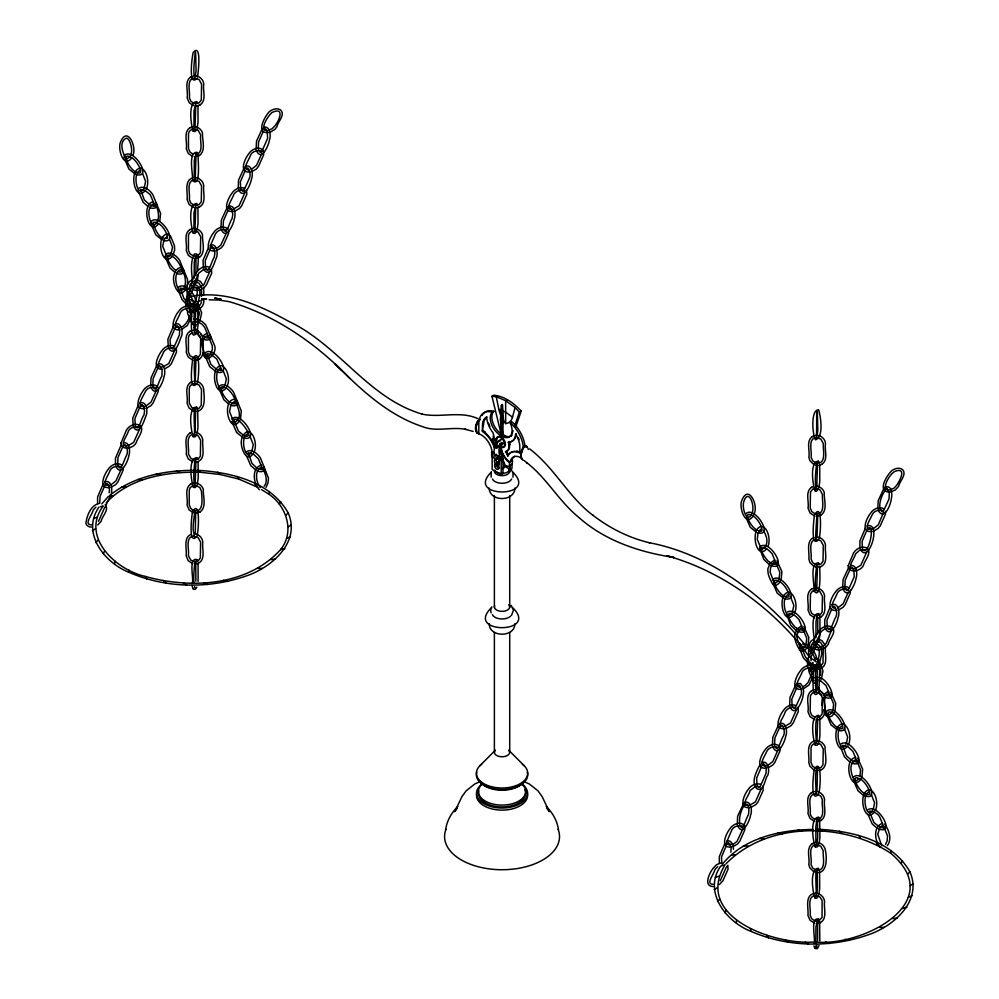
<?xml version="1.0" encoding="UTF-8"?>
<svg xmlns="http://www.w3.org/2000/svg" width="999" height="999" viewBox="0 0 999 999"><rect width="100%" height="100%" fill="white"/><g stroke="black" fill="none" stroke-linecap="round" stroke-linejoin="round"><path stroke-width="1.5" d="M187.1 286.376L187.1 301.411L189.173 306.318M189.298 301.236L189.298 293.931M189.298 289.56L190.097 284.216L192.832 281.955M191.908 583.616C194.905 582.28 187.525 557.842 196.753 559.44M194.118 583.528C193.069 579.258 194.48 562.362 195.404 561.138M194.193 278.147L194.281 261.888L196.041 255.494M198.239 269.905C196.279 268.831 201.511 251.898 194.48 253.971C189.81 262.275 191.833 273.152 192.557 282.242M201.523 296.441L201.523 289.148M203.721 299.525C204.795 304.608 200.712 310.115 195.342 309.553M203.734 295.017L203.734 287.5M809.552 656.955L808.865 656.293C808.591 650.836 807.279 641.645 813.773 639.36M811.038 660.714L811.038 656.331M811.038 653.421L811.313 644.855L814.572 641.433M813.648 943.093C816.645 941.77 809.277 917.332 818.493 918.918M815.858 943.006L815.946 926.747L817.781 920.454L816.895 920.441M815.933 637.637L816.021 621.378L817.482 615.284M817.769 633.803L817.681 617.707M489.198 488.074C489.21 501.973 514.885 501.973 514.897 488.074M489.198 623.763C489.21 637.662 514.885 637.662 514.897 623.763M196.541 303.908L195.404 306.231M759.565 548.176L763.785 559.365L769.367 564.772M786.475 614.023L790.696 625.212L796.278 630.619M801.41 646.952L805.281 656.705L807.729 659.652M483.491 425.512L483.578 423.688A19.268 11.126 60 0 1 483.841 422.09M195.941 275.836L195.941 258.229M198.239 274.375L197.377 280.594M195.879 581.206L195.717 562.425M198.077 581.406L198.089 563.386M817.619 940.696L817.619 923.076M819.817 940.883L819.642 921.565M500.699 453.509L501.161 446.615M500.137 450.774A13.199 7.63 60 0 0 501.161 447.789A13.199 7.58 63.9 0 0 509.552 462.649L509.428 464.46A4.396 2.535 60 0 1 505.094 465.247A30.382 18.044 63.2 0 1 501.161 447.789A13.199 8.204 59.8 0 1 499.987 450.874M511.351 460.252A13.199 7.642 56.1 0 0 512.499 460.951L512.375 462.762A4.396 2.535 60 0 1 510.039 464.885M500.799 452.072L500.899 450.636M499.063 446.491L496.665 447.889L497.077 442.669L500.686 440.571M501.773 411.85L502.36 404.595L501.56 405.057L500.387 419.568A45.642 26.349 60 0 1 500.387 434.752L502.734 436.113L503.533 435.651A45.642 26.349 60 0 1 503.533 420.454L502.36 404.595L502.36 413.698M257.742 487.275L238.736 479.045L220.192 474.5L200.399 472.265L197.153 470.292C230.769 472.202 270.242 481.356 288.162 512.837C301.049 542.17 271.528 567.594 246.191 575.961C208.554 589.023 165.934 588.336 129.258 572.427C104.433 562.862 81.031 532.854 98.951 507.117M820.366 829.395C853.533 831.355 892.269 840.796 909.902 871.802C922.789 901.123 893.268 926.548 867.931 934.914C830.294 947.989 787.674 947.302 750.998 931.38C726.173 921.827 702.772 891.807 720.691 866.071L724.949 864.897C693.743 916.945 773.825 944.679 812.974 942.069M500.724 452.422L501.161 447.789A13.199 7.63 60 0 0 510.227 462.262A15.347 8.854 60 0 1 521.903 458.404M192.008 311.188C192.12 311.738 188.574 343.369 196.741 332.892M813.748 670.666C813.873 671.216 810.314 702.846 818.481 692.369M284.89 548.763L280.682 549.5C247.415 586.363 190.26 589.06 145.142 576.398C115.622 569.742 80.32 536.725 103.209 505.944L100.362 506.73M807.542 666.52L807.617 658.391M808.453 660.327L808.616 658.978M817.644 667.295L817.644 664.547M500.374 453.321L501.161 447.789A30.332 18.369 65.9 0 0 504.557 465.559A5.42 3.122 60 0 1 502.26 468.556M114.535 563.923L114.897 561.201M283.491 549.013L280.682 549.5C294.942 531.718 286.626 506.256 268.981 494.243L269.355 491.533M736.275 922.876L736.638 920.166M816.083 942.032C861.762 946.602 949.05 902.734 890.721 853.208L891.096 850.499M500.586 451.948L500.799 450.574M109.141 492.744C110.489 487.799 107.193 480.194 105.145 484.965M111.314 493.194C112.712 489.223 110.789 479.12 104.833 481.955M185.777 300.437L185.802 307.043M187.725 302.272L187.949 300.874M520.979 452.085L520.741 456.368L521.878 459.328M521.191 453.821L523.651 447.39A3.384 1.961 -60 0 1 524.4 446.665M730.881 852.234L731.093 847.914L730.057 844.33L728.421 842.931L726.885 844.442M195.242 533.454L195.654 512.937M817.032 689.347L817.432 668.831M817.007 791.133L817.407 770.629M139.51 429.283L133.629 442.432L127.747 445.866M174.663 350.399L168.769 363.549L162.887 366.983M209.802 271.516L203.921 284.665L198.027 288.099M244.942 192.632L239.061 205.782L233.167 209.216M796.403 709.877L790.509 723.026L784.627 726.46M866.682 552.11L860.801 565.259L854.907 568.693M104.408 508.016L98.489 521.328M191.496 310.801C189.997 317.32 185.14 329.907 176.398 327.21C172.577 325.799 178.921 317.357 180.369 312.687C182.093 308.604 190.846 306.518 191.421 310.19M193.381 312.55L193.594 309.852M261.388 151.598C260.364 149.35 252.173 150.874 250.662 154.92C248.739 160.589 241.308 169.805 248.701 169.88M726.148 867.494L720.229 880.806M761.288 788.611L755.369 801.922L749.487 805.344M883.528 512.512L878.258 524.875L873.026 528.921M476.048 424.975L476.048 431.431M521.278 453.459L522.215 450.025M194.33 303.871L194.193 304.495L194.218 303.284M201.523 302.285L199.126 306.393L195.467 307.317M189.997 307.979L189.735 312.862M811.338 666.233L810.938 670.304M820.391 675.349L820.791 671.278L819.542 667.769M512.986 477.21L513.036 472.852L511.213 469.705M445.666 829.807C446.74 820.891 451.473 812.724 457.829 806.518M195.28 76.424L196.079 70.742L195.642 52.685M197.415 77.01C198.314 72.827 201.748 42.557 193.282 52.385C191.783 57.38 188.324 87.45 196.965 78.334M195.03 127.547L195.742 105.769M197.165 128.134L198.039 121.915L197.939 105.544M195.255 178.209L195.966 156.431M195.005 229.333L195.717 207.555M197.14 229.932L198.014 223.701L197.927 207.342M194.98 331.131L195.692 309.353M197.115 331.718L197.989 325.499L197.715 307.842M195.217 381.793L195.929 360.015M197.352 382.38C198.951 378.384 200.662 345.242 192.819 358.928C191.983 363.087 188.424 393.419 196.965 383.554M194.955 432.917L195.667 411.138M197.103 433.516L197.964 427.285L197.702 409.627M195.192 483.591L195.904 461.813M197.327 484.178L198.202 477.959L198.102 461.588M197.078 535.302C198.676 531.306 200.387 498.164 192.545 511.838C191.646 516.021 188.224 546.303 196.691 536.475M817.02 435.901L817.819 430.219L817.332 411.988M816.77 487.025L817.482 465.247M818.905 487.612L819.779 481.393L819.692 465.022M816.995 537.699L817.706 515.909M819.143 538.286C820.728 534.278 822.452 501.148 814.61 514.822C813.71 519.005 810.289 549.275 818.755 539.448M816.745 588.823L817.457 567.045M819.118 640.072L819.979 633.853L819.892 617.482M814.01 669.13L815.684 664.884L813.223 664.972M818.868 691.196L819.729 670.092L818.705 665.122M816.957 741.283L817.669 719.492M819.093 741.87L819.954 735.639L819.867 719.28M818.843 792.994C820.429 788.985 822.152 755.856 814.31 769.53C813.411 773.713 809.989 803.995 818.456 794.155M816.932 843.069L817.719 837.387L817.482 820.104M819.068 843.656L819.942 837.437L819.667 819.779M816.683 894.192L817.469 888.511L817.219 871.24M818.818 894.779L819.679 888.561L819.592 872.189M826.298 711.725C834.215 701.573 855.319 734.128 838.798 730.481M853.208 777.559C862.149 767.057 882.829 802.409 864.285 795.753M503.309 420.304A20.892 12.063 60 0 0 505.656 423.626A20.892 12.063 60 0 0 512.499 417.145L515.072 407.542L505.656 400.686L496.253 396.69L491.933 396.253L500.774 432.542M491.308 471.953L491.108 477.21M807.517 659.914L813.86 645.691M132.904 155.357C137.05 147.165 127.41 125.624 120.654 141.808C117.333 148.189 123.302 168.769 131.406 158.229M159.828 221.204L160.564 213.411L152.76 194.543C150.137 190.434 144.056 185.265 139.036 188.087M192.595 308.254L194.231 305.095M201.386 339.335L200.712 347.29M240.559 418.743L241.308 410.951L233.504 392.083C231.006 387.987 223.788 381.943 219.28 386.251M752.185 512.787C755.169 505.569 748.638 488.311 744.068 500.886C741.183 507.442 747.052 524.163 751.598 514.098M754.257 513.611C758.428 505.307 748.701 483.953 741.995 500.062C738.261 507.217 746.028 528.558 753.571 515.134M768.169 545.879C770.579 540.234 768.156 527.46 761.688 526.386M779.095 578.633L779.819 572.365L772.09 553.708C761.613 542.145 756.68 548.089 768.094 561.126C773.201 562.912 766.77 567.095 767.869 570.754C767.944 575.674 770.604 580.369 772.939 584.515C775.786 586.95 779.307 583.628 780.481 580.968M781.168 579.457L781.905 571.665L776.985 560.714M806.018 644.48L806.73 638.199L799 619.555C788.523 607.991 783.591 613.923 795.004 626.972C800.124 628.746 793.681 632.941 794.779 636.6C794.854 641.52 797.527 646.216 799.849 650.361C802.697 652.797 806.23 649.462 807.392 646.815M808.079 645.304L808.815 637.512L803.895 626.56M822.739 697.589L822.052 705.531M832.929 710.326L833.641 704.045L825.998 685.539L819.917 680.207M834.989 711.151L835.738 703.358L830.806 692.407M859.839 776.161L860.564 769.892L852.909 751.385L848.089 746.715L842.644 745.329L846.453 755.843L852.459 761.038M861.912 776.985L862.649 769.193L857.729 758.253M816.907 944.867L816.245 946.565M819.043 945.454L817.407 948.613L815.072 948.526M511.151 436.413L513.086 430.694M515.022 424.975L519.393 412.112L521.191 411.064C514.01 403.296 504.582 396.116 493.743 395.217L491.933 396.253M515.859 426.785L521.191 411.064M521.366 450.636L523.201 447.127A3.384 1.961 -60 0 1 523.951 446.403M196.778 129.308L195.055 131.568L193.194 131.206M196.99 281.755L195.255 284.028L193.406 283.666M196.716 434.677L194.98 436.95L193.132 436.588M196.94 485.339L195.217 487.612L193.356 487.25M196.915 587.137L195.192 589.41L193.331 589.048M818.73 641.246L817.007 643.506L815.147 643.144M818.705 743.031L816.982 745.304L815.122 744.942M818.681 844.829L816.957 847.09L815.097 846.727M818.431 895.953L816.707 898.213L814.847 897.864M507.767 455.919L507.929 455.519A20.467 11.813 60 0 1 517.882 452.235L519.892 453.071L519.805 445.829A19.268 11.126 60 0 0 515.896 434.215L515.671 434.028A19.081 11.014 60 0 1 509.428 442.22L508.329 442.232L508.653 443.244A11.139 6.431 60 0 1 505.781 451.748L507.767 455.919L508.466 455.207M103.209 483.866L97.577 497.052L97.602 503.658M138.362 404.982L132.73 418.169L133.179 426.236M173.501 326.099L167.869 339.285L168.319 347.352M208.641 247.215L203.009 260.402L203.459 268.469M121.116 445.017L115.484 458.204L115.509 464.81M186.239 298.838L192.22 286.076M104.508 486.388L100.075 496.328L99.763 503.196M139.648 407.492L134.902 418.606L135.29 425.574M174.8 328.609L170.042 339.722L170.429 346.69M209.94 249.725L205.182 260.839L205.569 267.807M245.08 170.841L240.322 181.955L240.709 188.911M123.052 446.116L117.982 457.48L117.682 464.348M188.274 299.7L192.707 289.76M227.847 210.876L223.414 220.816L223.102 227.685M262.987 131.993L258.566 141.933L258.254 148.801M121.004 469.592L115.946 480.931L110.714 484.977M156.144 390.709L151.086 402.048L145.854 406.094M226.436 232.942L220.717 245.23L217.445 247.789L212.537 248.651L210.652 247.602L210.29 246.004L215.509 233.803C217.27 230.357 224.35 227.472 226.423 230.794M261.576 154.046L256.518 165.397L251.286 169.43M110.852 494.78L104.87 507.554M191.658 316.421L187.263 325.549L181.693 329.32M724.949 843.343L719.33 856.543L719.342 863.148M760.102 764.46C756.78 771.028 750.149 782.454 757.342 789.06C764.447 791.508 764.772 778.458 767.731 775.374C769.817 771.253 768.343 759.74 761.725 762.549M830.381 606.693L824.749 619.88L824.774 626.485M865.534 527.809L859.902 540.996L859.914 547.602M726.248 845.866L721.49 856.98L721.877 863.935M761.388 766.982L756.643 778.096L757.03 785.052M796.54 688.086L791.782 699.2L792.17 706.168M831.68 609.203L826.922 620.317L827.309 627.285M866.82 530.319L862.075 541.433L862.462 548.401M779.932 726.71L774.874 738.074L774.562 744.942M810.651 657.767L815.072 647.814M850.224 568.931L845.154 580.294L844.854 587.175M742.744 829.07L737.025 841.358L733.753 843.918L728.845 844.792L726.96 843.73L726.598 842.145L731.83 829.944C733.328 825.923 742.407 823.8 742.869 827.447M777.884 750.187L772.826 761.525L767.594 765.571M813.024 671.303L808.041 682.542L805.269 685.439L802.746 686.688L800.474 683.491L796.865 683.666M848.176 592.419L843.119 603.758L837.886 607.804M813.398 675.898L809.003 685.027L803.433 688.798M130.245 155.844C134.166 150.35 128.921 135.527 125.512 138.561C117.383 143.519 125.312 158.429 126.698 159.103L129.545 157.018M144.156 188.112L145.617 181.343L142.707 173.764M146.129 189.148C149.613 183.504 147.24 169.368 140.347 168.144M157.155 221.691C161.289 215.484 155.132 196.628 150.225 207.168C146.216 213.137 151.873 230.682 156.456 222.864M171.079 253.958L172.527 247.178L169.618 239.61M173.052 254.982L174.625 250.212L174.475 245.679L170.454 235.826L167.258 233.978M184.078 287.537C188.199 281.331 182.055 262.475 177.135 273.014C173.152 279.108 178.858 296.516 183.366 288.699M187.462 284.69L189.236 281.73L192.033 279.882M186.051 288.574L187.625 283.791L187.475 279.258L179.67 260.389C177.173 256.293 169.955 250.262 165.459 254.558M188.386 305.756L189.073 304.245M190.459 306.581L192.457 303.234M197.989 319.805L199.45 313.162L197.64 308.167M199.962 320.829L201.636 312.849L197.365 301.673M210.989 353.384L212.35 349.263L212.3 345.804L204.645 327.285L202.198 324.325L197.34 321.466M224.9 385.639L226.361 378.871L222.902 369.955M226.873 386.675C230.394 380.944 227.972 367.357 221.278 365.659M237.899 419.23C242.47 414.285 235.19 400.949 234.515 401.448L230.969 404.707L229.508 411.476L233.754 422.115L235.215 422.29L237.263 420.317M251.81 451.486L253.271 444.717L249.812 435.789M253.783 452.522C257.305 446.79 254.882 433.204 248.202 431.506M792.419 612.2L793.868 605.431L790.421 596.515M794.392 613.236C797.876 607.529 795.479 593.906 788.798 592.22M809.739 664.01L810.426 662.499M811.8 664.834L813.099 662.362M821.303 679.083L822.989 671.103L818.705 659.914M846.24 743.893L847.701 737.125L844.242 728.196M848.213 744.929C851.735 739.185 849.312 725.599 842.632 723.913M873.163 809.739L874.612 802.971L871.153 794.043M875.136 810.776C878.658 805.032 876.223 791.445 869.542 789.759M196.691 231.256L194.83 233.466L193.169 233.004M818.456 488.948L816.595 491.146L814.934 490.696M103.184 553.833L104.533 551.223M724.924 912.799L726.273 910.176M279.358 504.22L280.694 501.623M901.098 863.186L902.434 860.576M231.918 419.118C240.172 409.64 260.739 441.67 244.368 438.074M745.604 513.986C753.858 504.507 774.437 536.55 758.066 532.942M772.514 579.832C780.781 570.354 801.348 602.397 784.977 598.788M239.872 420.254C229.72 436.488 220.879 400.886 234.278 399.238M264.111 486.238C269.48 480.694 263.411 468.369 261.326 467.307C254.495 469.792 255.657 482.43 260.439 487.599M265.971 487.462L268.007 482.967L268.469 478.121L260.414 457.917C257.917 453.833 250.699 447.789 246.204 452.097M764.797 547.527C768.718 541.795 766.658 536.126 763.498 530.669M778.508 579.944L776.435 582.604L774.575 583.066L775.261 583.166L774.013 582.317L770.117 572.19L770.516 568.119L772.215 564.335L774.262 562.35L775.948 562.899M805.419 645.791C801.36 653.196 799.45 646.166 797.177 638.848M832.329 711.625C824.063 725.324 820.766 689.235 829.782 694.58M834.302 712.662C831.543 719.742 823.7 717.319 823.75 709.69M861.225 778.508C850.948 794.704 842.282 759.14 855.631 757.492M885.526 844.405L887.212 840.621L887.474 835.738L879.744 817.082C878.396 812.999 869.205 809.864 869.405 811.563L873.913 822.539L879.37 826.885M887.312 845.703C892.232 839.023 889.01 830.094 884.639 824.088M262.4 128.434L256.531 141.071L256.081 149.263M244.493 167.283L238.586 180.032L238.174 188.124M227.26 207.317L221.341 220.067L220.941 228.159M210.577 248.301L212.2 246.815L214.186 249.138L214.872 253.234L214.248 257.267C211.189 261.638 208.978 274.288 206.019 268.731M193.331 288.336C202.372 280.794 193.756 313.324 190.022 310.077L188.299 307.717M175.424 327.197L176.96 325.686L178.596 327.085L179.645 330.669L179.42 334.977L173.564 348.226L172.415 349.001L170.866 347.627M156.968 365.097L151.061 377.834L150.649 385.926M140.285 406.081L141.908 404.583L143.893 406.905L144.58 411.001L143.956 415.035C140.609 419.393 138.873 432.067 135.727 426.511M884.14 487.912L878.233 500.661L877.821 508.753M867.457 528.896C876.31 520.629 868.256 558.016 862.899 549.325M849 566.808L843.081 579.545L842.681 587.637M795.941 684.54L790.034 697.29L789.635 705.369M797.165 686.675C799.487 681.405 802.946 691.158 800.848 695.629L795.316 707.717L794.155 708.478L792.607 707.105M778.708 724.575L772.801 737.324L772.389 745.404M762.025 765.559L763.648 764.073L765.197 765.446L766.245 769.03L766.021 773.351L760.164 786.6L759.015 787.374L757.467 785.988M726.71 866.895L727.422 865.858M491.833 606.868L490.671 610.239L491.108 612.899M478.034 420.641C475.512 424.076 473.489 431.63 478.484 433.666A3.397 1.961 -60 0 0 479.233 433.529M511.55 615.284L513.424 610.239L511.213 605.394M457.217 808.266L454.782 811.675L461.888 796.715L466.046 790.921L474.725 784.015L480.057 781.655M194.281 536.413C194.768 537.549 194.343 536.413 193.893 532.854C191.546 528.821 195.329 511.188 194.955 510.427M477.36 421.853L478.234 420.704M522.952 448.576L523.826 447.427M193.906 435.152C195.692 435.639 192.819 412.287 194.98 408.641M815.621 896.415C817.432 897.202 814.36 872.027 816.92 869.954M815.858 947.089L816.832 947.164L816.108 945.541M124.351 155.544C132.83 146.691 152.972 178.259 136.713 174.688M145.317 190.497C135.115 202.959 128.521 171.428 139.361 168.369M151.274 221.391C159.74 212.537 179.882 244.093 163.624 240.534M158.254 224.163C147.989 236.701 141.034 203.521 153.346 201.723M172.228 256.343C162.075 268.806 155.457 237.362 166.271 234.216M180.257 267.57C174.75 269.081 172.652 276.361 173.789 281.443C174.238 287.038 179.683 298.389 185.227 289.922M178.184 287.237C185.851 281.693 195.13 294.493 195.792 301.361M189.897 302.884L190.884 301.648M194.355 304.108L191.246 304.27M199.138 322.19L197.178 324.3M202.897 336.476L204.87 334.353L207.367 333.404M205.095 353.084C213.574 344.218 233.716 375.786 217.457 372.227M224.201 386.813C218.594 395.716 212.35 371.316 220.829 368.007M251.111 452.659C245.467 461.838 238.923 435.914 248.314 433.728M759.889 546.965C769.38 537.787 789.073 572.065 770.828 565.534M766.658 548.751C756.455 561.213 749.862 529.67 760.701 526.61M793.581 614.597C783.416 627.047 776.81 595.604 787.624 592.457M820.491 680.431L819.505 681.68M824.237 694.717L826.21 692.607L828.72 691.645M845.541 745.067C839.322 754.245 833.978 727.584 842.557 726.136M847.402 746.278C837.199 758.74 830.606 727.21 841.445 724.15M858.541 778.646C854.282 785.664 850.524 772.427 850.948 767.07C851.136 762.761 856.093 757.454 856.705 760.726M872.452 810.913C866.233 820.092 860.901 793.431 869.467 791.982M874.25 812.212C864.347 824.437 857.379 793.381 868.356 789.997M143.519 189.198C137.35 198.601 131.681 171.978 140.659 170.342M170.429 255.045L168.381 257.018L166.92 256.843L162.687 246.204L164.136 239.435L167.582 236.189M210.352 354.47C204.72 363.386 198.913 340.122 206.119 336.188C209.603 334.228 209.478 340.384 204.196 336.938M225.999 388.112C215.784 400.349 209.303 368.931 220.105 365.896M252.909 453.958C247.19 462.325 242.22 450.899 241.471 445.242C240.497 440.334 242.345 434.14 247.015 431.743M764.859 547.452L761.575 549.487L757.254 539.423L757.979 533.141L760.639 529.17M770.479 562.949L774.687 559.964M791.782 613.286C785.614 622.689 779.932 596.066 788.923 594.442M797.389 628.796L801.61 625.811M123.626 445.254C125.325 441.958 128.883 450.624 126.723 455.069C123.626 460.439 120.979 473.064 118.044 465.609M850.798 568.081L852.272 567.582L853.833 569.755L854.22 576.723L848.363 589.972L846.777 590.609L845.216 588.423M832.891 606.93C834.739 603.721 838.161 612.524 835.988 616.745C833.141 620.779 830.619 633.853 827.759 628.221M743.681 803.321L737.649 816.208L737.25 824.287M101.786 503.908L108.404 496.403M787.299 612.175C797.264 605.294 815.546 637.699 797.739 631.38M722.577 863.935C744.08 837.674 780.506 829.869 812.961 829.432M841.121 743.868C851.098 736.975 869.367 769.38 851.56 763.074M868.044 809.714C878.009 802.821 896.29 835.226 878.483 828.92M495.292 439.023L493.494 440.721L496.665 447.889L501.66 442.694L502.984 443.456L501.76 445.054A15.022 8.679 60 0 0 501.76 455.569L502.984 458.578L502.984 473.701L501.186 474.737L492.157 469.53L492.157 454.408L493.381 452.822A15.022 8.679 60 0 0 493.381 442.307L492.157 439.285L493.956 438.249L495.292 439.023L496.89 443.256M498.476 446.84L501.66 443.356M502.984 443.456L499.95 446.091A15.022 8.679 60 0 0 499.95 456.605L501.186 459.627L501.186 474.737M95.729 542.607L97.977 540.222M717.469 901.573L719.717 899.175M285.914 515.234L288.162 512.837M907.654 874.187L909.902 871.802M106.144 502.897C129.72 477.41 167.22 471.54 200.399 472.265M725.923 863.885C767.22 821.34 842.956 821.927 890.721 853.208M479.832 765.796L495.417 750.137M264.098 129.845L265.684 129.221L267.27 131.506L267.62 138.362L261.763 151.611L260.177 152.235L258.579 149.95M246.179 168.706C248.339 165.135 251.473 174.463 249.388 178.371L243.856 190.459L242.695 191.234L241.159 189.847M228.946 208.741L230.532 208.104L232.13 210.389L232.779 214.385L232.155 218.406C228.896 223.264 226.611 236.726 223.439 228.833M174.313 324.925C180.744 319.755 183.866 332.779 181.131 337.013C179.77 339.623 175.175 357.592 168.943 348.738M815.546 647.102L816.707 646.328C824.15 649.825 813.336 677.322 810.077 667.32M780.406 725.986C782.704 722.427 785.589 731.73 783.603 735.664C780.007 741.483 777.984 753.571 774.937 746.203M196.591 321.84C194.793 323.351 194.268 323.289 193.606 322.327M817.931 680.082L816.083 681.281L814.959 680.569M190.647 77.023C184.003 81.631 188.449 91.334 187.138 97.827L189.223 102.735L193.619 105.644M200.275 104.733C206.918 100.112 202.472 90.422 203.771 83.916C203.334 79.108 198.639 75.162 193.794 75.837M189.773 127.86C183.154 132.517 187.562 142.12 186.276 148.664L188.349 153.571L192.795 156.481M199.4 155.557C206.244 150.449 202.01 139.985 202.535 132.967C201.298 128.971 197.128 126.111 192.932 126.673M189.76 229.645C183.129 234.315 187.537 243.906 186.251 250.449L188.324 255.357L192.77 258.279M199.375 257.355C206.219 252.248 201.985 241.783 202.522 234.765C201.274 230.757 197.103 227.897 192.907 228.459M189.735 331.443C183.092 336.051 187.525 345.754 186.226 352.247L188.299 357.155L192.757 360.065M199.35 359.141C206.206 354.033 201.96 343.569 202.497 336.551C201.261 332.555 197.078 329.695 192.882 330.257M190.584 382.392C183.928 387.013 188.374 396.703 187.075 403.209L189.148 408.116L193.556 411.014M189.71 433.229C183.067 437.837 187.512 447.54 186.201 454.033L188.287 458.941L192.732 461.863M190.559 484.19C183.928 488.861 188.336 498.451 187.05 504.994L189.123 509.902L193.531 512.812M200.175 511.9C207.018 506.793 202.785 496.328 203.321 489.298C202.073 485.302 197.902 482.442 193.706 483.004M194.418 587.3L195.08 587.687L194.605 587.012M812.387 436.501C805.743 441.121 810.189 450.811 808.878 457.317L809.952 460.739L813.723 464.46M822.015 464.21C828.658 459.59 824.212 449.9 825.511 443.394C825.087 438.586 820.379 434.64 815.534 435.327M811.513 487.337C804.869 491.945 809.315 501.648 808.016 508.141L810.089 513.049L814.535 515.959M821.141 515.034C827.984 509.94 823.75 499.475 824.275 492.445C823.188 489.023 820.004 486.376 816.395 486.101M811.5 589.123C804.869 593.793 809.277 603.384 807.991 609.939L810.064 614.847L814.522 617.757M821.116 616.833C827.759 612.212 823.326 602.522 824.625 596.016C824.212 591.808 820.604 588.211 816.37 587.887M811.475 690.921C804.832 695.529 809.277 705.232 807.966 711.725L810.039 716.633L814.497 719.542M821.103 718.618C827.946 713.523 823.7 703.059 824.237 696.028C823.001 692.032 818.818 689.173 814.622 689.735M811.45 792.707C804.807 797.327 809.252 807.017 807.941 813.523L810.027 818.431L814.472 821.34M821.078 820.416C827.721 815.796 823.276 806.106 824.575 799.6C824.138 794.792 819.442 790.846 814.597 791.533M812.299 843.668C805.656 848.288 810.102 857.979 808.79 864.485L809.864 867.906L813.636 871.628M95.979 507.117L93.282 509.902C91.846 515.534 83.554 524.687 91.446 524.862M97.69 525.012L101.111 521.378C101.848 516.333 109.74 509.715 105.145 504.582M717.719 866.595L715.022 869.38C713.586 875.012 705.294 884.165 713.186 884.34M719.43 884.49L722.851 880.856L728.034 869.242L727.809 865.271M491.296 472.14C464.31 498.563 539.785 498.563 512.799 472.14M491.296 607.829C464.31 634.253 539.785 634.253 512.799 607.829M210.265 245.304C216.895 242.482 218.369 254.008 216.271 258.117C214.922 260.739 210.327 278.696 204.096 269.855M139.985 403.072C146.603 400.262 148.077 411.775 145.991 415.896C144.63 418.506 140.035 436.476 133.804 427.622M109.59 495.554C133.604 476.198 165.497 470.142 195.667 470.342M885.064 487.037C900.099 482.892 886.288 526.76 878.258 510.214M867.157 525.899C882.129 521.74 868.506 565.397 860.389 549.175M832.005 604.782C838.636 601.972 840.109 613.486 838.024 617.607C837.674 621.765 830.157 639.36 825.199 627.946M814.772 644.817C821.403 642.007 822.876 653.521 820.778 657.642C820.441 661.8 812.924 679.395 807.966 667.981M726.585 841.433C731.118 838.773 733.84 845.841 733.391 849.362M92.47 530.731L95.529 528.671M714.21 889.697L717.27 887.624M288.361 526.785L291.421 524.712M910.101 885.738L913.161 883.678M496.665 447.889L496.253 442.195L501.048 439.41M507.467 399.637L505.656 400.686L505.656 423.626M494.268 452.697A13.199 7.63 60 0 1 492.095 451.798A15.347 8.854 60 0 0 478.808 433.828L478.808 423.926A24.388 14.086 60 0 1 492.22 412.25L493.831 411.326A13.949 8.054 60 0 0 499.787 432.804M495.179 448.214L494.393 447.689A20.467 11.813 60 0 0 484.44 432.929L482.417 431.431L483.054 423.988A19.268 11.126 60 0 1 486.95 416.883M492.22 412.25A13.949 8.054 60 0 0 498.176 433.728A28.621 16.521 60 0 0 504.133 437.175A13.949 8.054 60 0 0 510.102 422.577L511.7 421.653A24.388 14.086 60 0 1 525.012 446.516M500.387 434.752L501.186 434.29M493.494 440.721L495.292 439.685M502.759 435.901L503.571 435.439M499.85 444.393L501.66 442.694M508.329 442.232L509.965 441.92A19.081 11.014 60 0 0 516.196 433.728M492.957 457.942A4.396 2.535 60 0 1 491.558 454.133L492.095 451.798M492.157 454.408L493.956 453.371M505.357 451.785L506.318 451.448A11.139 6.431 60 0 0 509.178 442.932L508.866 441.92M496.928 458.728L496.878 458.753A3.197 1.848 60 0 0 497.34 463.136L495.541 464.173A3.197 1.848 60 0 1 495.067 459.79L496.928 458.728L496.553 458.191A3.834 2.21 60 0 1 496.128 454.17M501.186 459.627L502.984 458.578M495.554 464.198L495.229 464.298A2.872 1.661 60 0 0 495.229 467.607A2.872 1.661 60 0 0 498.101 469.268A2.872 1.661 60 0 0 498.101 465.959L497.777 465.484A3.197 1.848 60 0 0 498.264 461.638L500.024 460.514M509.552 462.649L510.227 462.262M510.739 460.601A13.199 7.63 60 0 0 511.825 461.338L512.499 460.951M505.119 466.583L510.177 469.505L511.988 468.469L511.988 463.923M815.996 590.734L817.544 590.347L819.879 591.595L822.427 596.253L822.152 612.062L820.017 614.909L816.37 615.834M817.607 666.196C813.611 670.217 816.67 693.194 815.971 692.519M816.195 743.194C817.294 744.979 813.498 721.877 817.831 716.87M817.582 767.994C813.486 772.215 817.182 793.293 815.771 794.43M816.171 844.979L816.845 845.379L815.883 841.22L815.883 826.473L817.17 818.83M499.637 457.392L499.662 457.367A137.25 90.097 66.7 0 1 498.151 463.961A4.208 2.435 60 0 0 498.951 467.345M192.083 76.299L190.572 77.06M192.869 78.372C186.326 81.106 190.409 92.083 189.348 97.652L190.909 101.299L194.268 103.509M195.392 105.969L198.838 105.457M191.209 127.123L189.698 127.897M192.008 129.196L189.273 131.468L188.474 133.891L188.474 148.476L190.047 152.123L193.406 154.345M192.058 178.084C183.916 181.343 187.987 193.007 187.125 199.625L189.198 204.533L193.594 207.43M192.844 180.157C186.313 182.892 190.384 193.868 189.323 199.438L190.884 203.084L194.243 205.307M195.367 207.755L198.813 207.243M191.184 228.921L189.673 229.683M191.983 230.994L189.248 233.254L188.449 235.677L188.449 250.274L190.022 253.921L194.63 256.356M194.505 258.591L197.952 258.079M191.159 330.706L189.66 331.481M191.958 332.779L189.236 335.052L188.436 337.475L188.424 352.06L189.997 355.706L194.605 358.154M194.48 360.377L197.927 359.865M192.008 381.668L190.497 382.442M192.807 383.741L190.072 386.001L189.273 388.424L189.273 403.022L191.82 407.629L196.741 409.066L199.101 408.191L201.236 405.332L201.511 389.473L198.963 384.865L194.043 383.429M191.134 432.505L189.635 433.266M191.933 434.577C185.389 437.312 189.473 448.289 188.399 453.858L190.946 458.466L194.58 459.94M194.455 462.175L197.902 461.663M191.983 483.466L190.484 484.228M192.782 485.539L190.06 487.799L189.261 490.222L189.248 504.82L190.821 508.466L192.932 510.177M191.121 534.29C182.979 537.549 187.05 549.213 186.176 555.831L188.262 560.739L192.707 563.648M191.908 536.363C185.377 539.11 189.448 550.074 188.386 555.644L190.921 560.252L194.555 561.738M194.43 563.96L197.877 563.448M813.823 435.776L812.312 436.538M814.61 437.849C808.066 440.584 812.15 451.56 811.088 457.13L812.649 460.776L816.008 462.987M812.949 486.613L811.438 487.375M813.798 537.562C805.656 540.821 809.727 552.484 808.865 559.103L809.927 562.524L813.71 566.246M814.597 539.635C808.054 542.382 812.125 553.359 811.063 558.916L812.624 562.574L815.996 564.785M815.384 566.92L820.554 566.733M812.924 588.399L811.425 589.16M816.245 618.069L819.692 617.557M815.359 668.718L820.541 668.518M812.899 690.197L811.4 690.958M816.22 719.854L819.667 719.355M813.748 741.146C805.606 744.405 809.689 756.068 808.815 762.687L809.877 766.108L813.661 769.829M814.547 743.219L811.775 745.554L811.013 747.914L811.013 762.499L812.587 766.158L815.946 768.368M815.346 770.504L820.516 770.316M812.886 791.982L811.375 792.744M813.723 842.944L812.224 843.705M814.522 845.017C807.716 847.976 812.349 858.491 810.988 864.297L812.562 867.944L815.921 870.154M812.861 893.78C804.719 897.027 808.79 908.703 807.929 915.309L810.002 920.216L814.447 923.126M816.171 923.438L819.617 922.939M815.896 438.024C817.307 438.836 816.133 409.49 817.082 411.501M815.646 489.148L816.683 489.335L816.208 488.798C814.11 481.58 816.52 465.522 816.745 462.599M815.871 539.822C815.134 535.789 817.444 511.063 817.057 513.286M198.764 105.494L200.349 104.683M199.475 155.519L194.518 156.793M198.751 207.28C207.205 203.784 202.66 192.407 203.746 185.714C203.321 180.894 198.614 176.948 193.781 177.635M197.877 258.117L199.45 257.317M197.852 359.902L199.438 359.103M197.827 461.7C206.293 458.204 201.748 446.815 202.834 440.122C202.422 435.914 198.826 432.317 194.593 431.993M200.262 511.85L195.305 513.136M197.802 563.486C206.269 559.989 201.723 548.613 202.809 541.92C202.397 537.712 198.801 534.103 194.568 533.791M822.09 464.173L818.855 465.384L815.409 465.134M821.215 514.997L816.27 516.271M820.491 566.758C828.945 563.261 824.4 551.885 825.499 545.192C825.062 540.372 820.354 536.438 815.521 537.112M819.617 617.594L821.19 616.795M820.466 668.556C828.92 665.059 824.387 653.671 825.474 646.977L825.461 646.927M819.592 719.392L821.178 718.581M820.441 770.341C829.22 766.42 824.625 754.183 825.087 746.99C823.838 743.006 819.667 740.109 815.471 740.696M821.153 820.379L816.195 821.653M819.555 922.976C828.009 919.467 823.463 908.091 824.562 901.398C824.125 896.578 819.417 892.644 814.585 893.318M814.522 677.747L817.906 677.235M263.474 127.447C270.092 125.062 271.316 136.264 269.33 140.384C268.993 144.555 261.463 162.138 256.518 150.724M245.567 166.309C252.135 163.911 253.396 175.012 251.461 179.133C251.036 183.104 243.756 200.974 238.649 189.698M228.334 206.343C234.94 203.946 236.176 215.147 234.191 219.268C233.841 223.439 226.323 241.021 221.366 229.608M193.194 285.227C199.8 282.829 201.036 294.031 199.038 298.152C198.701 302.322 191.184 319.917 186.226 308.504M158.042 364.111C164.61 361.713 165.871 372.814 163.936 376.935C163.511 380.919 156.231 398.788 151.124 387.5M779.782 723.588C786.35 721.191 787.612 732.292 785.676 736.413C785.251 740.396 777.971 758.266 772.864 746.977M744.642 802.472C751.26 800.087 752.484 811.288 750.499 815.409C750.149 819.58 742.632 837.162 737.687 825.748M93.556 518.731L97.303 517.07M286.588 538.374L290.334 536.725M715.296 877.684L719.043 876.036M908.328 897.339L912.075 895.678M270.317 132.105L274.75 129.52L276.835 126.948C277.56 121.953 285.627 115.06 280.719 110.052C277.16 107.442 272.128 109.253 269.106 111.9C264.747 116.546 255.057 133.903 268.719 132.505M251.973 171.553L256.406 168.968L258.491 166.396L263.674 154.77L263.436 150.812M235.177 210.989L239.61 208.404L241.683 205.844L246.865 194.218L246.466 189.947M216.833 250.437L221.266 247.852L223.351 245.279L228.521 233.654L228.721 230.794M200.025 289.872L204.458 287.3L206.543 284.727L211.726 273.102L211.326 268.831M164.885 368.768L169.318 366.183L171.403 363.611L176.586 351.985L176.174 347.714M146.541 408.204L150.974 405.619L153.059 403.059L158.242 391.433L158.441 388.561M111.401 487.087L115.834 484.515L117.919 481.943L123.089 470.317L123.289 467.457M873.713 531.031L878.146 528.446L880.231 525.874L885.414 514.248L885.601 511.388M838.573 609.914L843.006 607.33L845.092 604.757L850.261 593.144L850.461 590.272M821.765 649.362L826.21 646.778L828.283 644.205C829.02 639.16 836.912 632.542 832.317 627.409M786.625 728.246L791.058 725.661L793.144 723.089L798.326 711.463L797.914 707.205M768.281 767.682L772.714 765.109L774.799 762.537L779.982 750.911L779.757 746.952M751.485 807.13L755.918 804.545L758.004 801.972L763.174 790.359L762.774 786.088M733.141 846.578L737.574 843.993L739.66 841.42L744.829 829.794L744.605 825.836M193.956 319.106L196.553 318.981M260.614 152.385L260.514 152.323M123.789 442.607C130.02 442.195 130.357 451.735 128.759 455.931C128.409 460.089 120.891 477.684 115.934 466.271M850.961 565.422C857.192 565.022 857.529 574.562 855.931 578.746C855.581 582.917 848.064 600.511 843.106 589.098M479.158 419.955L480.094 419.63M524.762 446.665L527.297 447.09M196.029 324.962L193.369 325M817.369 683.216L814.722 683.254M495.067 459.79L494.755 459.24A3.834 2.21 60 0 1 494.755 454.807A3.834 2.21 60 0 1 498.588 457.03A3.834 2.21 60 0 1 498.588 461.451L498.264 461.638M497.365 463.149L497.04 463.249A2.872 1.661 60 0 0 496.715 465.896A2.872 1.661 60 0 0 499.001 468.306M815.946 670.454L818.069 669.205L818.656 664.547M194.78 310.452L196.853 308.479L196.366 304.096M194.355 78.446L195.055 78.559M194.33 180.232L195.18 180.519L194.218 176.361L194.305 160.102L196.141 153.809L195.242 153.784M194.305 282.03L194.967 282.005L194.443 280.682M194.056 333.154C195.155 332.168 192.907 310.989 195.217 306.88M194.281 383.816C195.717 384.802 192.77 361.338 195.454 357.555M194.256 485.614L195.105 485.901L194.63 485.364C192.732 478.396 194.73 461.663 195.205 459.303M195.941 154.52C204.271 152.835 199.563 140.584 200.699 134.927L198.164 130.32L193.244 128.883M195.916 256.318L198.277 255.432L200.412 252.585L200.687 236.726L198.139 232.118L194.505 230.644M195.891 358.104L198.252 357.23L200.387 354.37L200.662 338.511L198.114 333.903L194.48 332.43M195.866 459.902L198.227 459.016L200.362 456.168L200.637 440.309L198.089 435.701L193.169 434.265M195.854 561.688L198.214 560.814L200.337 557.954L200.612 542.095L198.077 537.487L193.144 536.051M814.984 488.361L812.624 489.248L810.489 492.107L810.214 507.967L811.787 511.613L815.147 513.823M814.959 590.159L812.599 591.046L810.464 593.893L810.189 609.752L811.762 613.398L815.122 615.609M814.934 691.945L812.574 692.831L810.439 695.691L810.164 711.55L811.737 715.197L815.097 717.407M817.632 717.594L819.992 716.708L822.127 713.86L822.402 698.001L820.828 694.342L816.22 691.907M814.909 793.743C806.58 795.441 811.288 807.679 810.152 813.336C810.451 816.745 814.023 819.979 817.619 819.38C825.911 817.731 821.278 805.631 822.377 799.787L820.816 796.141L816.208 793.706M814.884 895.529C806.555 897.227 811.275 909.477 810.127 915.134L811.688 918.78L815.059 920.991L818.755 920.903L822.077 917.444L822.09 900.311L819.817 896.965L816.183 895.491M268.319 130.32L272.165 128.734L274.862 125.949C281.031 117.969 283.579 106.656 271.703 112.687C266.958 117.27 259.228 130.357 267.045 130.432M99.425 503.346C90.734 505.107 86.95 515.509 85.914 523.214C86.314 525.711 88.961 527.16 91.334 527.072M890.059 489.81L893.905 488.224L896.602 485.427C901.647 477.897 905.856 467.195 894.667 471.453C889.06 474.762 880.581 490.022 888.898 489.91M890.459 491.995L895.141 490.059L898.576 486.438C899.312 481.381 907.192 474.762 902.596 469.63C899.575 467.207 895.154 468.356 892.207 470.329C887.362 474.513 876.685 491.021 888.91 492.132M819.767 647.577L823.613 645.991L826.323 643.206L831.505 630.232M721.166 862.824L716.483 864.747L713.049 868.381C709.902 872.289 702.809 886.15 713.074 886.563M199.138 301.161L202.073 300.549M189.435 296.728C224.588 289.36 258.816 304.857 288.898 321.441C339.21 345.204 367.957 398.326 422.39 414.185L421.478 413.998C440.035 418.269 459.802 410.414 477.947 418.656M109.927 496.191L112.987 495.766M731.668 855.156L734.727 854.732M270.904 559.677L275.487 559.053M892.644 918.643L897.227 918.006M250.374 171.953C238.299 173.701 244.73 158.566 248.689 153.908C251.286 149.276 259.278 145.679 263.261 150.499M233.566 211.401C221.403 213.112 228.059 198.014 231.88 193.356C234.365 189.261 239.847 186.426 244.543 188.262M215.235 250.836C203.159 252.585 209.59 237.45 213.549 232.804C216.134 228.159 224.138 224.563 228.122 229.395M198.426 290.284C186.264 292.008 192.907 276.898 196.741 272.24C199.226 268.144 204.708 265.309 209.39 267.145M180.082 329.72C168.019 331.468 174.438 316.333 178.396 311.688C180.981 307.33 187.487 304.121 192.095 307.267M144.543 406.418C135.177 407.692 142.994 396.528 145.891 390.634C148.177 386.625 156.181 386.363 156.256 388.911M144.942 408.603C132.68 410.264 139.548 395.304 143.257 390.572C145.854 385.926 153.846 382.342 157.842 387.162M109.403 485.314C100.025 486.363 107.929 476.373 110.077 470.467C111.576 466.096 120.929 464.797 121.116 467.794M506.855 451.136L506.93 452.347M109.803 487.5C97.727 489.235 104.158 474.113 108.117 469.455C110.714 465.059 117.37 461.813 121.94 465.134M871.715 529.245C862.749 530.457 869.617 520.429 872.402 514.398C874.113 509.965 883.141 508.678 883.428 511.725M872.115 531.431C859.977 533.116 866.533 518.106 870.429 513.399C873.026 509.003 879.682 505.756 884.252 509.078M836.975 610.314C824.899 612.062 831.33 596.927 835.289 592.282C837.886 587.887 844.542 584.64 849.113 587.961M820.167 649.762C808.004 651.485 814.647 636.375 818.481 631.718C820.966 627.622 826.448 624.787 831.131 626.623M801.822 689.21C789.759 690.946 796.178 675.824 800.137 671.166C802.746 666.77 809.39 663.523 813.973 666.845M785.027 728.646C772.864 730.369 779.507 715.259 783.341 710.614C785.813 706.505 791.308 703.671 795.991 705.519M766.283 765.908C757.317 767.107 764.185 757.092 766.97 751.061C768.581 747.327 776.273 745.079 777.759 747.901M766.683 768.094C754.607 769.829 761.038 754.707 764.997 750.049C767.607 745.654 774.25 742.419 778.82 745.729M749.887 807.529C737.811 809.277 744.243 794.143 748.201 789.497C750.674 785.401 756.168 782.554 760.851 784.402M731.543 846.977C719.467 848.713 725.898 833.591 729.857 828.933C732.454 824.237 740.646 820.641 744.542 825.674M261.201 465.084C251.149 468.331 253.434 483.741 259.403 489.772M882.542 823.338C873.014 826.298 874.587 840.733 879.844 846.927M195.267 103.297L195.904 103.134L193.981 110.951L193.981 125.687L194.942 129.858L194.318 129.52M195.242 205.095L195.879 204.932L193.968 212.737L193.956 227.485L194.93 231.643L194.293 231.306M194.106 78.059L199.026 79.495L201.586 84.153L201.298 99.962L199.163 102.81L195.517 103.734M194.081 179.845L199.013 181.281L201.561 185.951L201.274 201.748L199.151 204.608L195.492 205.532M194.068 281.643L198.988 283.079L201.536 287.737M193.731 381.218C198.564 380.519 203.272 384.49 203.709 389.298C204.033 396.278 206.718 411.576 195.329 411.338M815.846 437.537L820.766 438.973L823.313 443.581C822.764 449.425 826.785 463.261 817.257 463.211M816.395 514.048C825.973 514.085 821.777 500.087 822.452 494.418L819.904 489.797L816.27 488.324M815.821 539.323L820.753 540.759L823.301 545.429L823.014 561.226L820.891 564.085L817.232 565.009M817.219 666.795L820.866 665.871L823.001 663.024L823.276 647.165L820.728 642.557L817.095 641.083M815.783 742.906L820.703 744.342L823.251 749.013L822.976 764.809L820.841 767.669L817.194 768.593M815.446 842.494C820.279 841.795 824.987 845.753 825.424 850.561C827.022 857.829 827.497 875.024 815.321 872.302M815.758 844.704L820.679 846.141L823.226 850.748C822.552 856.418 826.76 870.429 817.17 870.379M815.921 829.345L818.893 829.257M231.905 209.328C224.5 209.253 231.943 200.025 233.853 194.355C235.452 191.321 241.371 188.374 244.33 190.772M196.753 288.212L194.093 287.312L193.456 285.614L198.714 273.251L203.946 269.206L209.053 269.555M161.613 367.095C154.221 367.02 161.651 357.792 163.574 352.135C165.322 348.688 172.402 345.804 174.475 349.113M161.738 369.305C151.373 369.068 158.329 355.02 161.601 351.124C164.073 347.028 169.568 344.193 174.251 346.029M835.301 608.241C827.909 608.166 835.339 598.95 837.249 593.281C838.96 588.848 847.989 587.562 848.288 590.609M800.162 687.125C792.756 687.062 800.199 677.834 802.11 672.165C803.82 667.732 812.849 666.458 813.149 669.505M121.503 487.062L126.224 486.988M743.244 846.016L747.964 845.941M257.667 568.456L262.375 568.394M879.407 927.422L884.115 927.347M209.103 299.8L218.544 300.05M802.497 643.955C810.501 644.555 815.596 652.409 817.132 659.615M802.497 646.191C809.727 646.778 814.36 655.107 815.609 661.713M126.586 445.979C118.694 445.804 126.985 436.638 128.421 431.019C129.932 426.973 138.137 425.449 139.161 427.697M853.758 568.793C845.866 568.631 854.157 559.465 855.594 553.846L859.527 550.337L865.284 549.737M818.618 647.689C810.576 647.34 819.255 638.024 820.454 632.729C822.552 629.245 828.034 626.885 830.931 629.133M783.478 726.573C775.574 726.398 783.878 717.232 785.314 711.613C787.062 708.478 792.894 705.619 795.791 708.016M748.326 805.456C740.434 805.281 748.726 796.128 750.162 790.496L755.394 786.45L760.501 786.8M193.719 311.526C197.827 312.687 199.076 306.793 197.29 303.821M137.687 479.495L142.333 479.995M759.427 838.448L764.073 838.948M219.568 300.15L229.283 301.673C275.574 315.16 316.708 343.943 349.9 378.471M815.721 658.066L818.606 659.777M478.234 433.166L476.623 432.43M196.191 321.166L194.231 321.616L195.979 326.336M817.532 679.42L815.584 679.869L817.332 684.577M195.479 279.37L200.374 281.331L203.359 285.714M195.305 485.177L199.912 487.624L201.486 491.271C201.598 496.903 204.708 512.624 194.131 510.664M818.943 639.16L822.115 640.821L825.099 645.204M477.335 433.241L478.034 433.404A3.397 1.961 -60 0 0 478.783 433.266M156.244 474.038L160.602 475.074M223.289 580.369L227.647 581.418M777.984 832.991L782.342 834.04M845.029 939.335L849.387 940.384M526.161 445.991L525.462 445.816A3.384 1.961 -60 0 0 524.712 445.966M522.952 460.064L523.651 460.239M137.412 172.577C145.504 176.286 136.576 158.042 129.321 156.618C121.541 152.997 129.633 169.78 136.176 172.09M151.598 205.744L154.046 206.081L154.695 205.344L154.345 206.056L154.583 204.758L150.212 194.618L144.743 190.272L140.559 189.548L144.368 200.062L150.374 205.257M164.323 238.424L167.432 238.274C167.745 231.968 159.415 220.542 153.197 222.415C153.109 222.627 156.443 236.476 163.099 237.937M178.521 271.591C186.313 275.225 178.234 258.466 171.653 256.119C162.263 250.861 169.805 266.87 176.024 270.442M196.703 319.006L202.335 321.616L205.794 324.962L214.335 344.955C218.319 352.485 205.145 366.321 202.972 352.834M218.157 370.117L220.604 370.454L221.241 369.705L220.891 370.429L221.129 369.131L216.758 358.991L211.301 354.633L208.242 353.771L206.968 354.545L207.105 353.921L210.926 364.435L216.92 369.618M758.753 530.831C766.87 534.565 757.954 516.333 750.674 514.86C742.869 511.226 750.961 527.984 757.529 530.332M245.067 435.951C256.094 439.435 237.163 414.123 233.866 420.142L238.374 431.118L243.831 435.464M785.676 596.678C793.768 600.374 784.839 582.142 777.584 580.706C769.792 577.097 777.896 593.868 784.44 596.178M826.772 695.679L829.52 695.991L829.794 694.879M839.497 728.358C847.577 732.117 838.76 713.923 831.418 712.399C823.613 708.753 831.692 725.524 838.273 727.871M853.683 761.525L856.43 761.837L856.667 760.551M866.408 794.205C874.512 797.939 865.609 779.707 858.328 778.246C850.549 774.587 858.553 791.308 865.184 793.718M880.606 827.372L883.054 827.709L883.69 826.972L883.341 827.684L883.603 826.273M473.114 431.406L464.86 429.183L465.884 429.383C451.486 426.423 436.625 432.28 422.527 426.648C387.824 415.147 360.489 389.26 335.177 363.936L341.858 370.529M194.668 301.548L188.599 298.838M505.469 466.058L505.706 466.146A5.42 3.122 60 0 0 507.255 466.096M817.856 662.462L818.868 662.749L818.493 662.05M149.475 207.293C152.048 209.266 158.117 208.579 156.718 204.221M176.386 273.139C178.971 275.1 185.027 274.413 183.629 270.067M771.715 563.498L774.774 564.373L776.036 563.586L775.399 564.335L775.973 563.186M203.309 338.973C205.881 340.946 211.938 340.259 210.539 335.914M231.106 402.784C240.497 408.004 232.929 391.983 226.736 388.461C215.697 381.356 223.152 398.151 229.857 402.122M798.626 629.345L802.309 630.182L802.884 629.033M230.22 404.82C232.792 406.793 238.861 406.106 237.462 401.76M819.38 677.597C827.472 678.408 840.371 703.096 824.65 697.227M258.029 468.631L261.076 469.505L262.362 468.968L261.701 469.468L262.238 468.144L258.404 458.841L253.659 454.308L250.012 452.859L248.077 453.558L248.214 452.922L252.023 463.436L256.768 467.969M257.13 470.666C259.703 472.639 265.771 471.953 264.373 467.607M176.361 470.929L180.245 472.465M203.646 582.979L207.53 584.527M798.101 829.882L801.985 831.418M825.386 941.945L829.27 943.493M815.971 666.57L811.837 663.224M520.429 452.759L518.406 451.923A20.467 11.813 60 0 0 509.565 453.671M496.253 396.69L498.826 409.253L505.656 412.15L512.499 417.145M524.038 781.655L529.37 784.015L538.061 790.921L542.207 796.715L549.313 811.675L546.878 808.266M135.29 174.126L128.958 169.093L124.775 159.515M756.63 532.38L750.311 527.335L746.128 517.769M162.2 239.972L155.869 234.927L151.686 225.362M783.553 598.214L777.222 593.181L773.039 583.603M187.662 305.045L189.111 305.819M809.003 663.299L810.464 664.06M216.034 371.665L209.703 366.621L204.907 355.482M837.374 729.907L831.043 724.874L826.26 713.736M242.944 437.5L236.613 432.467L231.818 421.328M502.485 434.515L506.293 436.713M502.36 434.965L503.533 435.651M492.157 439.285L493.494 440.059M499.85 443.731L501.186 444.505M496.253 442.195L497.077 442.669M819.979 829.907L822.14 831.23M805.231 942.144L808.466 944.117M183.479 583.179L186.726 585.164M815.721 661.301L810.514 657.754M261.488 489.597L268.981 494.243M148.027 206.518L143.144 202.248L138.961 192.682M824.287 694.53L820.079 690.846L818.431 687.287M174.937 272.365L170.067 268.094L165.884 258.529M202.947 336.276L200.574 334.565M850.112 762.312L844.517 756.905L840.446 746.902M862.836 794.992L857.966 790.721L853.208 779.757M877.022 828.159L872.152 823.875L867.969 814.31M228.759 404.058L223.888 399.787L219.705 390.209M255.682 469.905L250.799 465.634L246.616 456.056M192.982 306.593L189.56 302.497M818.456 409.79C810.426 410.002 812.512 435.314 815.521 439.86C824.063 436.975 820.604 415.746 818.606 409.952M818.356 461.076C809.49 461.863 812.686 484.79 815.084 490.859M195.267 51.998C195.192 54.408 192.432 73.214 194.867 78.359M196.603 101.598C187.75 102.385 190.946 125.312 193.344 131.381M818.331 562.874C809.015 562.974 814.859 586.126 814.073 591.058C822.452 601.348 819.255 562.375 819.667 566.82M816.732 564.398C816.732 566.77 813.898 584.328 816.146 590.272M196.84 152.273C187.525 152.372 193.369 175.524 192.582 180.457C201.623 189.51 197.44 153.384 197.989 154.92M818.556 613.536C809.377 614.01 814.297 636.763 814.635 642.507M196.591 203.396C187.725 204.171 190.921 227.098 193.319 233.167M818.531 715.334C809.677 716.108 812.861 739.048 815.271 745.104M818.506 817.12C809.652 817.906 812.849 840.833 815.246 846.902M196.541 406.98C187.687 407.754 190.871 430.681 193.282 436.75M818.256 868.243C809.402 869.03 812.587 891.957 814.997 898.026M196.766 457.642C187.912 458.429 191.109 481.356 193.506 487.425M195.792 300.961L196.728 301.76M812.012 667.732L813.261 668.643M812.986 669.705L811.5 668.606M592.632 515.009C609.502 528.134 629.008 537.986 649.862 542.844L649.05 542.657C711.625 554.582 765.172 596.878 805.194 644.954M483.491 430.819L485.514 432.305M482.954 431.131L484.977 432.617A20.467 11.813 60 0 1 494.917 447.39M527.235 446.728L525.911 446.078A3.384 1.961 -60 0 0 525.162 446.216M498.451 466.633L498.214 466.446A5.42 3.122 60 0 1 495.916 463.149M524.463 460.851L527.297 463.086L526.735 462.637C546.728 478.096 558.878 501.111 578.396 517.045C604.932 540.859 639.485 552.222 674.1 557.504L666.57 555.681C716.345 569.492 761.363 600.149 795.304 638.885M807.592 662.374L803.421 657.891L799.337 647.889M821.777 695.529L818.318 692.195M186.239 304.121L182.068 299.638L177.997 289.648M200.424 337.287L196.266 332.804M529.582 448.863C554.383 467.582 569.055 497.702 593.044 515.347M155.632 202.46L156.543 203.559M182.555 268.306L183.454 269.405M209.465 334.153L210.364 335.252M236.376 400L237.275 401.099M263.286 465.846L264.198 466.945M546.266 806.518C552.622 812.724 557.355 820.891 558.429 829.807M839.46 831.131L841.932 833.453M217.72 472.177L220.192 474.5M785.439 939.909L787.899 942.232M163.699 580.956L166.159 583.279M186.388 301.411L183.928 298.451L180.195 288.074L184.378 288.798L189.011 292.145L194.256 303.471M524.263 765.796L508.678 750.137A7.667 4.421 0 0 1 503.046 756.743A7.667 4.421 0 0 1 494.642 751.211M190.709 309.79L189.385 308.391M515.072 407.542L519.393 412.112M508.291 455.606L505.894 451.486M800.948 644.867L796.515 639.947L800.848 645.142M818.618 461.376L819.242 462.687M818.593 563.174L819.217 564.472M818.818 613.836L819.717 616.196M816.745 641.633L816.42 641.121M818.793 715.634L819.692 717.981M196.878 101.898L197.502 103.209M818.78 817.419L819.405 818.73M197.103 152.572L197.727 153.871M818.518 868.543L819.417 870.903M196.853 203.696L197.477 204.995M818.755 919.217L819.38 920.516M813.923 945.866L814.809 948.226M196.803 407.28L197.44 408.579M197.04 457.942L197.665 459.253M197.015 559.74L197.64 561.038M192.183 586.388L193.069 588.748M808.865 649.462L811.35 652.584M799.487 643.918L803.171 648.513M813.773 682.629L808.99 671.803L808.691 668.855M192.42 324.375L187.65 313.549L187.35 310.614M803.945 649.537L808.865 656.293M802.859 628.733C801.648 625.486 795.853 633.691 797.027 637.899M477.16 433.029L476.036 427.31L478.484 420.904A3.397 1.961 -60 0 1 479.995 419.742M526.785 446.466L527.297 447.215M522.327 459.59L521.428 457.842M508.216 454.508L507.205 452.909M198.739 332.592L197.09 329.046M858.903 835.439L860.476 838.011M237.163 476.486L238.736 479.045M766.882 935.364L768.456 937.924M145.142 576.398L146.716 578.97M521.64 458.141L522.215 459.153M809.09 663.436L809.864 665.059M880.369 509.54L881.917 511.713L883.391 511.226L889.035 499.001L889.347 492.132L886.9 488.536C883.266 491.783 878.645 501.486 879.994 508.279M153.147 386.613C156.319 394.443 158.217 381.443 161.863 376.186L162.175 369.305L159.728 365.721L158.192 367.22L153.134 378.596L152.822 385.464M809.902 664.323L808.853 660.951M812.187 673.813L811.138 671.253M881.78 845.841L877.734 834.29L879.869 827.709L882.092 825.674L883.628 826.573M815.271 685.389L816.97 689.535M193.918 327.135L195.055 329.895M244.58 191.046L244.892 191.696M802.846 686.725L803.683 691.583L802.871 696.49C802.534 700.649 795.017 718.244 790.059 706.83M739.784 825.087C742.719 832.542 745.366 819.917 748.463 814.547C750.636 800.349 743.144 800.649 739.722 816.957L739.422 823.825M509.403 441.62L509.715 442.619A11.139 6.431 60 0 1 510.064 444.68M527.872 448.101L528.234 449.45M219.143 388.836L218.956 387.662M192.233 322.989L192.045 321.815M165.31 257.143L165.122 255.981M151.124 223.976L150.936 222.814M124.213 158.129L124.026 156.968M876.373 841.995L876.985 844.692M254.633 483.029L255.245 485.726M750.386 928.683L750.998 931.38M128.646 569.717L129.258 572.427M187.962 306.568L187.65 303.733M138.212 190.135L138.362 191.121M521.153 455.207L521.278 456.793M521.116 455.269L521.191 456.63M809.39 663.211L809.477 664.672M510.177 464.972L510.177 469.505M509.715 468.981L509.715 472.102M509.715 495.454L509.715 607.554M509.715 632.467L509.715 752.347M502.36 424.338L502.36 431.93M501.56 435.439L501.56 405.057L502.734 420.929A45.642 26.349 60 0 0 502.734 436.113M494.38 495.454L494.38 607.554M494.38 632.467L494.38 752.347M482.417 431.431L482.517 424.3A19.268 11.126 60 0 1 486.426 417.195L486.65 417.282A19.081 11.014 60 0 0 492.894 432.679L493.668 434.59A11.139 6.431 60 0 0 493.331 438.149M478.783 419.917A3.397 1.961 -60 0 1 480.294 419.343M500.924 453.384A137.825 85.627 64.9 0 1 501.161 447.789A30.332 19.468 62.8 0 1 500.124 452.797M511.825 461.338A15.347 8.854 60 0 1 514.647 456.268M498.738 456.043A30.332 19.468 62.8 0 1 496.128 459.54M500.599 451.536A30.382 18.656 61.5 0 0 501.161 447.789A137.825 86.788 64.2 0 1 500.599 453.196M499.05 455.856A30.382 18.656 61.5 0 1 496.615 459.253M500.024 457.155A137.825 86.788 64.2 0 1 499.338 461.038M499.088 462.312A137.825 86.788 64.2 0 1 498.813 463.586A4.208 2.435 60 0 0 498.926 465.209M497.127 437.887A5.994 3.459 60 0 1 504.308 440.272A5.994 3.459 60 0 1 502.047 447.028M496.94 439.797A5.994 3.459 60 0 1 496.94 438.773M496.69 442.52A5.994 3.459 60 0 1 498.913 436.75A5.994 3.459 60 0 1 504.532 443.743A5.994 3.459 60 0 1 500.362 447.09M493.706 453.034A13.199 8.204 59.8 0 1 491.433 452.185M502.684 435.04A5.994 3.459 60 0 1 504.445 436.051M511.738 435.339A13.949 8.054 60 0 1 503.946 435.414M516.858 451.123A20.467 11.813 60 0 1 518.943 451.61M489.81 426.411A19.081 11.014 60 0 1 488.523 423.226M493.868 437.849A11.139 6.431 60 0 1 493.868 435.951M501.785 424.5A45.642 26.349 60 0 1 501.785 429.595M482.117 415.347A24.388 14.086 60 0 1 493.831 411.326M484.265 420.641A19.268 11.126 60 0 1 484.852 419.343M510.102 422.577A24.388 14.086 60 0 1 523.401 447.44M518.344 437.749A19.268 11.126 60 0 1 519.08 439.722M509.453 467.844A7.667 4.421 0 0 1 502.047 473.414M500.062 473.264A7.667 4.421 0 0 1 495.417 471.203M495.417 466.77A7.667 4.421 0 0 1 498.214 465.159M500.786 415.472A20.892 12.063 60 0 1 498.826 409.253M511.65 479.021A9.94 5.744 0 0 1 502.047 483.279A9.94 5.744 0 0 1 492.445 479.021M508.678 469.031A7.667 4.421 0 0 1 503.046 475.636A7.667 4.421 0 0 1 494.642 470.104M510.664 616.096A9.94 5.744 0 0 1 500.749 618.918A9.94 5.744 0 0 1 492.445 614.71M508.678 604.72A7.667 4.421 0 0 1 503.046 611.326A7.667 4.421 0 0 1 494.642 605.794M522.402 764.185A25.649 14.81 0 0 1 519.38 784.128A25.649 14.81 0 0 1 484.715 784.128A25.649 14.81 0 0 1 481.693 764.185M558.154 829.357A57.467 33.179 0 0 1 502.047 869.729A57.467 33.179 0 0 1 445.941 829.357M522.315 784.302A25.537 14.748 0 0 1 519.305 804.145A25.537 14.748 0 0 1 484.79 804.145A25.537 14.748 0 0 1 481.78 784.302M527.197 792.794A25.537 14.748 0 0 1 502.047 810.114A25.537 14.748 0 0 1 476.898 792.794M524.25 781.255A23.626 13.636 0 0 1 502.047 790.234A23.626 13.636 0 0 1 479.845 781.255M522.514 784.627A23.626 13.636 0 0 1 502.047 805.094A23.626 13.636 0 0 1 481.58 784.627M524.875 789.747A23.626 13.636 0 0 1 503.071 806.905A23.626 13.636 0 0 1 478.783 790.908M527.31 772.19A25.649 14.81 0 0 1 502.047 789.585A25.649 14.81 0 0 1 476.785 772.19M906.68 907.292L902.422 908.466L906.68 907.292M121.016 442.932C121.154 451.311 134.016 448.339 136.264 442.495C137.288 437.912 146.029 428.746 138.961 424.862C134.303 423.139 128.908 425.961 126.461 430.007L121.016 442.932M848.188 565.759C848.326 574.138 861.188 571.166 863.436 565.322C864.41 560.651 873.089 551.823 866.283 547.739C861.588 545.929 856.106 548.726 853.633 552.834L848.188 565.759M265.247 129.083L265.16 129.058M242.882 191.159L242.882 191.159M230.107 207.967L230.02 207.942M212.2 246.815L212.113 246.803M172.602 348.938L172.602 348.938M141.908 404.583L141.821 404.57M886.987 488.561L886.9 488.536M882.542 511.788L882.542 511.788M851.847 567.444L851.76 567.432M847.389 590.671L847.389 590.671M816.707 646.328L816.608 646.316M794.342 708.416L794.342 708.416M763.648 764.073L763.561 764.048M759.203 787.299L759.203 787.299M728.508 842.956L728.421 842.931M205.12 299.138L201.486 298.851L206.681 299.013L205.12 299.138M218.331 298.901L214.66 298.002L221.216 299.25L218.331 298.901M816.358 488.961L816.358 488.961M816.52 845.004L816.52 845.004M194.78 485.526L194.78 485.526"/></g></svg>
